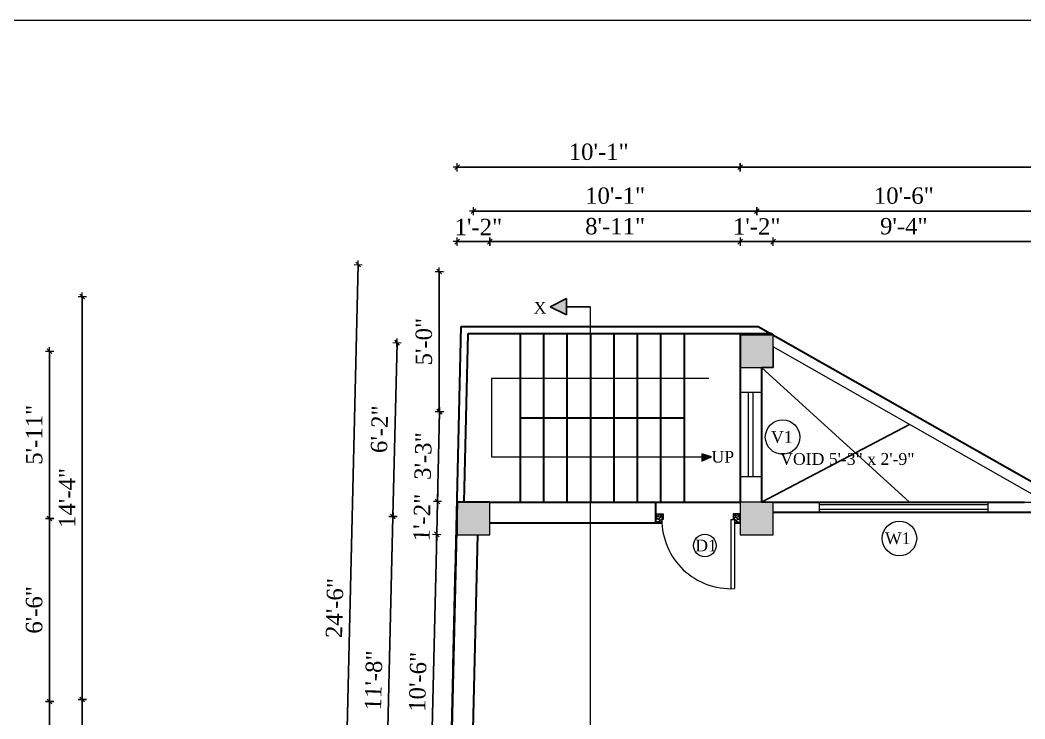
# Model space of a CAD drawing. Header units: inches. Extents: x 149946 to 166271, y -29520 to -26192.
# Drawn here: x 156609.3 to 157038.2, y -26548.4 to -26250 of the extents above; entities that cross this region are included whole.
import ezdxf

# ---------------------------------------------------------------- set-up
doc = ezdxf.new("R2010")
doc.units = ezdxf.units.IN
doc.header["$LTSCALE"] = 5
doc.header["$MEASUREMENT"] = 0
for name, color, linetype, lineweight in [('A-WALL', 7, 'Continuous', 9), ('Dimension', 7, 'Continuous', 18), ('DOOR', 62, 'Continuous', 0), ('Dw', 2, 'Continuous', 18), ('ele1', 21, 'Continuous', 20)]:
    doc.layers.add(name, color=color, linetype=linetype, lineweight=lineweight)
doc.layers.add('dim line', color=7, linetype='Continuous', lineweight=15, true_color=0xfab2b2)
doc.layers.add('TEXT', color=6, linetype='Continuous')
doc.layers.add('WALL', color=7, linetype='Continuous')
doc.styles.add('ordinary', font='times.ttf')
doc.dimstyles.new('Copy of 96', dxfattribs={"dimtxt": 7, "dimasz": 4, "dimexe": 0.5, "dimexo": 0.5, "dimgap": 3, "dimtad": 1, "dimdec": 1, "dimzin": 11, "dimdsep": 46, "dimlunit": 4, "dimtxsty": 'ordinary', "dimblk": 'OBLIQUE', "dimcen": 0.09, "dimse1": 1, "dimse2": 1, "dimclrt": 6, "dimazin": 0, "dimtfac": 1, "dimtdec": 1, "dimtix": 1, "dimtmove": 2, "dimatfit": 3, "dimldrblk": 'leader', "dimfxl": 0.5, "dimfxlon": 1, "dimtolj": 1, "dimtzin": 0, "dimarcsym": 0})

# ---------------------------------------------------------------- blocks, each defined once
blk = doc.blocks.new('oblique')
at = {"color": 0, "lineweight": -2}
blk.add_line((0.25, 0.25), (-0.25, -0.25), dxfattribs=at)
at = {"layer": 'dim line', "lineweight": 9}
for p, q in [((-0.4375, 0), (0.4375, 0)), ((0, 0.4375), (0, -0.4375))]:
    blk.add_line(p, q, dxfattribs=at)
blk = doc.blocks.new('*D417')
at = {"layer": 'A-WALL', "color": 0, "lineweight": -2, "ltscale": 5, "transparency": 16777216}
blk.add_line((156621.92, -26603.06), (156621.92, -26540.88), dxfattribs=at)
at = {"layer": 'Defpoints', "color": 0, "ltscale": 5, "transparency": 16777216}
for p in [(156572.47, -26540.88), (156621.92, -26540.88), (156538.09, -26603.06)]:
    blk.add_point(p, dxfattribs=at)
at = {"layer": 'A-WALL', "color": 0, "lineweight": -2, "ltscale": 5, "transparency": 16777216, "xscale": 4, "yscale": 4, "zscale": 4}
for p, rotation in [((156621.92, -26540.88), 90), ((156621.92, -26603.06), 270)]:
    blk.add_blockref('oblique', p, dxfattribs=dict(at, rotation=rotation))
at = {"layer": 'A-WALL', "color": 6, "ltscale": 5, "transparency": 16777216, "insert": (156615.35, -26571.97), "char_height": 7, "attachment_point": 5, "rotation": 90, "style": 'ordinary'}
blk.add_mtext('\\A1;5\'-2"', dxfattribs=at)
blk = doc.blocks.new('_OBLIQUE')
at = {"color": 0, "linetype": 'ByBlock'}
blk.add_line((-0.5, -0.5), (0.5, 0.5), dxfattribs=at)
blk = doc.blocks.new('leader')
at = {"layer": 'Dimension'}
for p, q in [((0, -4.33), (0, 4.33)), ((-4.42, 0), (4.42, 0))]:
    blk.add_line(p, q, dxfattribs=at)
blk = doc.blocks.new('*D418')
at = {"layer": 'A-WALL', "color": 0, "lineweight": -2, "ltscale": 5, "transparency": 16777216}
blk.add_line((156621.92, -26540.88), (156621.92, -26462.78), dxfattribs=at)
at = {"layer": 'Defpoints', "color": 0, "ltscale": 5, "transparency": 16777216}
for p in [(156435.08, -26462.78), (156621.92, -26462.78), (156572.47, -26540.88)]:
    blk.add_point(p, dxfattribs=at)
at = {"layer": 'A-WALL', "color": 0, "lineweight": -2, "ltscale": 5, "transparency": 16777216, "xscale": 4, "yscale": 4, "zscale": 4}
for p, rotation in [((156621.92, -26462.78), 90), ((156621.92, -26540.88), 270)]:
    blk.add_blockref('oblique', p, dxfattribs=dict(at, rotation=rotation))
at = {"layer": 'A-WALL', "color": 6, "ltscale": 5, "transparency": 16777216, "insert": (156615.35, -26501.83), "char_height": 7, "attachment_point": 5, "rotation": 90, "style": 'ordinary'}
blk.add_mtext('\\A1;6\'-6"', dxfattribs=at)
blk = doc.blocks.new('*D419')
at = {"layer": 'A-WALL', "color": 0, "lineweight": -2, "ltscale": 5, "transparency": 16777216}
blk.add_line((156621.92, -26462.78), (156621.92, -26391.4), dxfattribs=at)
at = {"layer": 'Defpoints', "color": 0, "ltscale": 5, "transparency": 16777216}
for p in [(156309.51, -26391.4), (156621.92, -26391.4), (156435.08, -26462.78)]:
    blk.add_point(p, dxfattribs=at)
at = {"layer": 'A-WALL', "color": 0, "lineweight": -2, "ltscale": 5, "transparency": 16777216, "xscale": 4, "yscale": 4, "zscale": 4}
for p, rotation in [((156621.92, -26391.4), 90), ((156621.92, -26462.78), 270)]:
    blk.add_blockref('oblique', p, dxfattribs=dict(at, rotation=rotation))
at = {"layer": 'A-WALL', "color": 6, "ltscale": 5, "transparency": 16777216, "insert": (156615.35, -26427.09), "char_height": 7, "attachment_point": 5, "rotation": 90, "style": 'ordinary'}
blk.add_mtext('\\A1;5\'-11"', dxfattribs=at)
blk = doc.blocks.new('*D433')
at = {"layer": 'A-WALL', "color": 0, "lineweight": -2, "ltscale": 5, "transparency": 16777216}
blk.add_line((156635.87, -26628.06), (156635.87, -26540.06), dxfattribs=at)
at = {"layer": 'Defpoints', "color": 0, "ltscale": 5, "transparency": 16777216}
for p in [(156590.33, -26540.06), (156635.87, -26540.06), (156533.46, -26628.06)]:
    blk.add_point(p, dxfattribs=at)
at = {"layer": 'A-WALL', "color": 0, "lineweight": -2, "ltscale": 5, "transparency": 16777216, "xscale": 4, "yscale": 4, "zscale": 4}
for p, rotation in [((156635.87, -26540.06), 90), ((156635.87, -26628.06), 270)]:
    blk.add_blockref('oblique', p, dxfattribs=dict(at, rotation=rotation))
at = {"layer": 'A-WALL', "color": 6, "ltscale": 5, "transparency": 16777216, "insert": (156629.3, -26584.06), "char_height": 7, "attachment_point": 5, "rotation": 90, "style": 'ordinary'}
blk.add_mtext('\\A1;7\'-4"', dxfattribs=at)
blk = doc.blocks.new('*D434')
at = {"layer": 'A-WALL', "color": 0, "lineweight": -2, "ltscale": 5, "transparency": 16777216}
blk.add_line((156635.87, -26540.06), (156635.87, -26368.04), dxfattribs=at)
at = {"layer": 'Defpoints', "color": 0, "ltscale": 5, "transparency": 16777216}
for p in [(156284.51, -26368.04), (156635.87, -26368.04), (156590.33, -26540.06)]:
    blk.add_point(p, dxfattribs=at)
at = {"layer": 'A-WALL', "color": 0, "lineweight": -2, "ltscale": 5, "transparency": 16777216, "xscale": 4, "yscale": 4, "zscale": 4}
for p, rotation in [((156635.87, -26368.04), 90), ((156635.87, -26540.06), 270)]:
    blk.add_blockref('oblique', p, dxfattribs=dict(at, rotation=rotation))
at = {"layer": 'A-WALL', "color": 6, "ltscale": 5, "transparency": 16777216, "insert": (156629.37, -26454.05), "char_height": 7, "attachment_point": 5, "rotation": 90, "style": 'ordinary'}
blk.add_mtext('\\A1;14\'-4"', dxfattribs=at)
blk = doc.blocks.new('*D519')
at = {"layer": 'A-WALL', "color": 0, "lineweight": -2, "ltscale": 5, "transparency": 16777216}
blk.add_line((157221.17, -26455.78), (157221.17, -26398.4), dxfattribs=at)
at = {"layer": 'Defpoints', "color": 0, "ltscale": 5, "transparency": 16777216}
for p in [(156930.72, -26398.4), (157221.17, -26398.4), (157056.29, -26455.78)]:
    blk.add_point(p, dxfattribs=at)
at = {"layer": 'A-WALL', "color": 0, "lineweight": -2, "ltscale": 5, "transparency": 16777216, "xscale": 4, "yscale": 4, "zscale": 4}
for p, rotation in [((157221.17, -26398.4), 90), ((157221.17, -26455.78), 270)]:
    blk.add_blockref('oblique', p, dxfattribs=dict(at, rotation=rotation))
at = {"layer": 'A-WALL', "color": 6, "ltscale": 5, "transparency": 16777216, "insert": (157214.6, -26427.09), "char_height": 7, "attachment_point": 5, "rotation": 90, "style": 'ordinary'}
blk.add_mtext('\\A1;4\'-9"', dxfattribs=at)
blk = doc.blocks.new('*D520')
at = {"layer": 'A-WALL', "color": 0, "lineweight": -2, "ltscale": 5, "transparency": 16777216}
for p, q in [((157221.17, -26384.4), (157221.17, -26380.4)), ((157221.17, -26398.4), (157221.17, -26384.4)), ((157221.17, -26398.4), (157221.17, -26402.4))]:
    blk.add_line(p, q, dxfattribs=at)
at = {"layer": 'Defpoints', "color": 0, "ltscale": 5, "transparency": 16777216}
for p in [(156930.72, -26384.4), (157221.17, -26384.4), (156930.72, -26398.4)]:
    blk.add_point(p, dxfattribs=at)
at = {"layer": 'A-WALL', "color": 0, "lineweight": -2, "ltscale": 5, "transparency": 16777216, "xscale": 4, "yscale": 4, "zscale": 4}
for p, rotation in [((157221.17, -26384.4), 270), ((157221.17, -26398.4), 90)]:
    blk.add_blockref('oblique', p, dxfattribs=dict(at, rotation=rotation))
at = {"layer": 'A-WALL', "color": 6, "ltscale": 5, "transparency": 16777216, "insert": (157214.67, -26391.4), "char_height": 7, "attachment_point": 5, "rotation": 90, "style": 'ordinary'}
blk.add_mtext('\\A1;1\'-2"', dxfattribs=at)
blk = doc.blocks.new('*D523')
at = {"layer": 'A-WALL', "color": 0, "lineweight": -2, "ltscale": 5, "transparency": 16777216}
blk.add_line((157236.12, -26462.78), (157236.12, -26391.4), dxfattribs=at)
at = {"layer": 'Defpoints', "color": 0, "ltscale": 5, "transparency": 16777216}
for p in [(156923.72, -26391.4), (157236.12, -26391.4), (157049.29, -26462.78)]:
    blk.add_point(p, dxfattribs=at)
at = {"layer": 'A-WALL', "color": 0, "lineweight": -2, "ltscale": 5, "transparency": 16777216, "xscale": 4, "yscale": 4, "zscale": 4}
for p, rotation in [((157236.12, -26391.4), 90), ((157236.12, -26462.78), 270)]:
    blk.add_blockref('oblique', p, dxfattribs=dict(at, rotation=rotation))
at = {"layer": 'A-WALL', "color": 6, "ltscale": 5, "transparency": 16777216, "insert": (157229.56, -26427.09), "char_height": 7, "attachment_point": 5, "rotation": 90, "style": 'ordinary'}
blk.add_mtext('\\A1;5\'-11"', dxfattribs=at)
blk = doc.blocks.new('*D524')
at = {"layer": 'A-WALL', "color": 0, "lineweight": -2, "ltscale": 50, "transparency": 16777216}
blk.add_line((156795.84, -26344.63), (156809.84, -26344.63), dxfattribs=at)
at = {"layer": 'Defpoints', "color": 0, "ltscale": 50, "transparency": 16777216}
for p in [(156809.84, -26344.63), (156795.84, -26455.78), (156809.84, -26455.78)]:
    blk.add_point(p, dxfattribs=at)
at = {"layer": 'A-WALL', "color": 0, "lineweight": -2, "ltscale": 50, "transparency": 16777216, "xscale": 4, "yscale": 4, "zscale": 4, "rotation": 180}
blk.add_blockref('oblique', (156795.84, -26344.63), dxfattribs=at)
at = {"layer": 'A-WALL', "color": 0, "lineweight": -2, "ltscale": 50, "transparency": 16777216, "xscale": 4, "yscale": 4, "zscale": 4}
blk.add_blockref('oblique', (156809.84, -26344.63), dxfattribs=at)
at = {"layer": 'A-WALL', "color": 6, "ltscale": 50, "transparency": 16777216, "insert": (156804.93, -26338.37), "char_height": 7, "attachment_point": 5, "style": 'ordinary'}
blk.add_mtext('\\A1;1\'-2"', dxfattribs=at)
blk = doc.blocks.new('*D525')
at = {"layer": 'A-WALL', "color": 0, "lineweight": -2, "ltscale": 5, "transparency": 16777216}
blk.add_line((156809.84, -26344.63), (156916.72, -26344.63), dxfattribs=at)
at = {"layer": 'Defpoints', "color": 0, "ltscale": 5, "transparency": 16777216}
for p in [(156916.72, -26344.63), (156916.72, -26384.4), (156809.84, -26455.78)]:
    blk.add_point(p, dxfattribs=at)
at = {"layer": 'A-WALL', "color": 0, "lineweight": -2, "ltscale": 5, "transparency": 16777216, "xscale": 4, "yscale": 4, "zscale": 4, "rotation": 180}
blk.add_blockref('oblique', (156809.84, -26344.63), dxfattribs=at)
at = {"layer": 'A-WALL', "color": 0, "lineweight": -2, "ltscale": 5, "transparency": 16777216, "xscale": 4, "yscale": 4, "zscale": 4}
blk.add_blockref('oblique', (156916.72, -26344.63), dxfattribs=at)
at = {"layer": 'A-WALL', "color": 6, "ltscale": 5, "transparency": 16777216, "insert": (156863.28, -26338.07), "char_height": 7, "attachment_point": 5, "style": 'ordinary'}
blk.add_mtext('\\A1;8\'-11"', dxfattribs=at)
blk = doc.blocks.new('*D526')
at = {"layer": 'A-WALL', "color": 0, "lineweight": -2, "ltscale": 5, "transparency": 16777216}
for p, q in [((156916.72, -26344.63), (156912.72, -26344.63)), ((156916.72, -26344.63), (156930.72, -26344.63)), ((156930.72, -26344.63), (156934.72, -26344.63))]:
    blk.add_line(p, q, dxfattribs=at)
at = {"layer": 'Defpoints', "color": 0, "ltscale": 5, "transparency": 16777216}
for p in [(156930.72, -26344.63), (156916.72, -26384.4), (156930.72, -26384.4)]:
    blk.add_point(p, dxfattribs=at)
at = {"layer": 'A-WALL', "color": 0, "lineweight": -2, "ltscale": 5, "transparency": 16777216, "xscale": 4, "yscale": 4, "zscale": 4}
blk.add_blockref('oblique', (156916.72, -26344.63), dxfattribs=at)
at = {"layer": 'A-WALL', "color": 0, "lineweight": -2, "ltscale": 5, "transparency": 16777216, "xscale": 4, "yscale": 4, "zscale": 4, "rotation": 180}
blk.add_blockref('oblique', (156930.72, -26344.63), dxfattribs=at)
at = {"layer": 'A-WALL', "color": 6, "ltscale": 5, "transparency": 16777216, "insert": (156923.72, -26338.13), "char_height": 7, "attachment_point": 5, "style": 'ordinary'}
blk.add_mtext('\\A1;1\'-2"', dxfattribs=at)
blk = doc.blocks.new('*D527')
at = {"layer": 'A-WALL', "color": 0, "lineweight": -2, "ltscale": 5, "transparency": 16777216}
blk.add_line((156930.72, -26344.63), (157042.29, -26344.63), dxfattribs=at)
at = {"layer": 'Defpoints', "color": 0, "ltscale": 5, "transparency": 16777216}
for p in [(157042.29, -26344.63), (156930.72, -26384.4), (157042.29, -26455.78)]:
    blk.add_point(p, dxfattribs=at)
at = {"layer": 'A-WALL', "color": 0, "lineweight": -2, "ltscale": 5, "transparency": 16777216, "xscale": 4, "yscale": 4, "zscale": 4, "rotation": 180}
blk.add_blockref('oblique', (156930.72, -26344.63), dxfattribs=at)
at = {"layer": 'A-WALL', "color": 0, "lineweight": -2, "ltscale": 5, "transparency": 16777216, "xscale": 4, "yscale": 4, "zscale": 4}
blk.add_blockref('oblique', (157042.29, -26344.63), dxfattribs=at)
at = {"layer": 'A-WALL', "color": 6, "ltscale": 5, "transparency": 16777216, "insert": (156986.51, -26338.06), "char_height": 7, "attachment_point": 5, "style": 'ordinary'}
blk.add_mtext('\\A1;9\'-4"', dxfattribs=at)
blk = doc.blocks.new('*D532')
at = {"layer": 'A-WALL', "color": 0, "lineweight": -2, "ltscale": 5, "transparency": 16777216}
blk.add_line((156802.84, -26331.59), (156923.72, -26331.59), dxfattribs=at)
at = {"layer": 'Defpoints', "color": 0, "ltscale": 5, "transparency": 16777216}
for p in [(156923.72, -26331.59), (156802.84, -26462.78), (156923.72, -26462.78)]:
    blk.add_point(p, dxfattribs=at)
at = {"layer": 'A-WALL', "color": 0, "lineweight": -2, "ltscale": 5, "transparency": 16777216, "xscale": 4, "yscale": 4, "zscale": 4, "rotation": 180}
blk.add_blockref('oblique', (156802.84, -26331.59), dxfattribs=at)
at = {"layer": 'A-WALL', "color": 0, "lineweight": -2, "ltscale": 5, "transparency": 16777216, "xscale": 4, "yscale": 4, "zscale": 4}
blk.add_blockref('oblique', (156923.72, -26331.59), dxfattribs=at)
at = {"layer": 'A-WALL', "color": 6, "ltscale": 5, "transparency": 16777216, "insert": (156863.28, -26325.03), "char_height": 7, "attachment_point": 5, "style": 'ordinary'}
blk.add_mtext('\\A1;10\'-1"', dxfattribs=at)
blk = doc.blocks.new('*D533')
at = {"layer": 'A-WALL', "color": 0, "lineweight": -2, "ltscale": 5, "transparency": 16777216}
blk.add_line((156923.72, -26331.59), (157049.29, -26331.59), dxfattribs=at)
at = {"layer": 'Defpoints', "color": 0, "ltscale": 5, "transparency": 16777216}
for p in [(157049.29, -26331.59), (156923.72, -26462.78), (157049.29, -26462.78)]:
    blk.add_point(p, dxfattribs=at)
at = {"layer": 'A-WALL', "color": 0, "lineweight": -2, "ltscale": 5, "transparency": 16777216, "xscale": 4, "yscale": 4, "zscale": 4, "rotation": 180}
blk.add_blockref('oblique', (156923.72, -26331.59), dxfattribs=at)
at = {"layer": 'A-WALL', "color": 0, "lineweight": -2, "ltscale": 5, "transparency": 16777216, "xscale": 4, "yscale": 4, "zscale": 4}
blk.add_blockref('oblique', (157049.29, -26331.59), dxfattribs=at)
at = {"layer": 'A-WALL', "color": 6, "ltscale": 5, "transparency": 16777216, "insert": (156986.51, -26325.03), "char_height": 7, "attachment_point": 5, "style": 'ordinary'}
blk.add_mtext('\\A1;10\'-6"', dxfattribs=at)
blk = doc.blocks.new('*D535')
at = {"layer": 'A-WALL', "color": 0, "lineweight": -2, "ltscale": 5, "transparency": 16777216}
blk.add_line((156795.84, -26312.87), (156916.72, -26312.87), dxfattribs=at)
at = {"layer": 'Defpoints', "color": 0, "ltscale": 5, "transparency": 16777216}
for p in [(156916.72, -26312.87), (156916.72, -26384.4), (156795.84, -26455.78)]:
    blk.add_point(p, dxfattribs=at)
at = {"layer": 'A-WALL', "color": 0, "lineweight": -2, "ltscale": 5, "transparency": 16777216, "xscale": 4, "yscale": 4, "zscale": 4, "rotation": 180}
blk.add_blockref('oblique', (156795.84, -26312.87), dxfattribs=at)
at = {"layer": 'A-WALL', "color": 0, "lineweight": -2, "ltscale": 5, "transparency": 16777216, "xscale": 4, "yscale": 4, "zscale": 4}
blk.add_blockref('oblique', (156916.72, -26312.87), dxfattribs=at)
at = {"layer": 'A-WALL', "color": 6, "ltscale": 5, "transparency": 16777216, "insert": (156856.28, -26306.31), "char_height": 7, "attachment_point": 5, "style": 'ordinary'}
blk.add_mtext('\\A1;10\'-1"', dxfattribs=at)
blk = doc.blocks.new('*D536')
at = {"layer": 'A-WALL', "color": 0, "lineweight": -2, "ltscale": 5, "transparency": 16777216}
blk.add_line((156916.72, -26312.87), (157204.54, -26312.87), dxfattribs=at)
at = {"layer": 'Defpoints', "color": 0, "ltscale": 5, "transparency": 16777216}
for p in [(157204.54, -26312.87), (156916.72, -26384.4), (157204.54, -26540.06)]:
    blk.add_point(p, dxfattribs=at)
at = {"layer": 'A-WALL', "color": 0, "lineweight": -2, "ltscale": 5, "transparency": 16777216, "xscale": 4, "yscale": 4, "zscale": 4, "rotation": 180}
blk.add_blockref('oblique', (156916.72, -26312.87), dxfattribs=at)
at = {"layer": 'A-WALL', "color": 0, "lineweight": -2, "ltscale": 5, "transparency": 16777216, "xscale": 4, "yscale": 4, "zscale": 4}
blk.add_blockref('oblique', (157204.54, -26312.87), dxfattribs=at)
at = {"layer": 'A-WALL', "color": 6, "ltscale": 5, "transparency": 16777216, "insert": (157060.63, -26306.31), "char_height": 7, "attachment_point": 5, "style": 'ordinary'}
blk.add_mtext('\\A1;24\'-0"', dxfattribs=at)
blk = doc.blocks.new('*D538')
at = {"layer": 'A-WALL', "color": 0, "lineweight": -2, "ltscale": 5, "transparency": 16777216}
blk.add_line((157250.08, -26540.06), (157250.08, -26357.36), dxfattribs=at)
at = {"layer": 'Defpoints', "color": 0, "ltscale": 5, "transparency": 16777216}
for p in [(156877.72, -26357.36), (157250.08, -26357.36), (157204.54, -26540.06)]:
    blk.add_point(p, dxfattribs=at)
at = {"layer": 'A-WALL', "color": 0, "lineweight": -2, "ltscale": 5, "transparency": 16777216, "xscale": 4, "yscale": 4, "zscale": 4}
for p, rotation in [((157250.08, -26357.36), 90), ((157250.08, -26540.06), 270)]:
    blk.add_blockref('oblique', p, dxfattribs=dict(at, rotation=rotation))
at = {"layer": 'A-WALL', "color": 6, "ltscale": 5, "transparency": 16777216, "insert": (157243.52, -26448.71), "char_height": 7, "attachment_point": 5, "rotation": 90, "style": 'ordinary'}
blk.add_mtext('\\A1;15\'-3"', dxfattribs=at)
blk = doc.blocks.new('*D560')
at = {"layer": 'A-WALL', "color": 0, "lineweight": -2, "ltscale": 5}
blk.add_line((156788.23, -26357.36), (156788.23, -26417.28), dxfattribs=at)
at = {"layer": 'Defpoints', "color": 0, "ltscale": 5}
for p in [(156877.72, -26357.36), (156788.23, -26417.28), (156877.72, -26417.28)]:
    blk.add_point(p, dxfattribs=at)
at = {"layer": 'A-WALL', "color": 0, "lineweight": -2, "ltscale": 5, "xscale": 4, "yscale": 4, "zscale": 4}
for p, rotation in [((156788.23, -26357.36), 90), ((156788.23, -26417.28), 270)]:
    blk.add_blockref('oblique', p, dxfattribs=dict(at, rotation=rotation))
at = {"layer": 'A-WALL', "color": 6, "ltscale": 5, "insert": (156781.67, -26387.32), "char_height": 7, "attachment_point": 5, "rotation": 90, "style": 'ordinary'}
blk.add_mtext('\\A1;5\'-0"', dxfattribs=at)
blk = doc.blocks.new('*D562')
at = {"layer": 'A-WALL', "color": 0, "lineweight": -2, "ltscale": 5, "transparency": 16777216}
blk.add_line((156784.15, -26595.86), (156787.14, -26469.57), dxfattribs=at)
at = {"layer": 'Defpoints', "color": 0, "ltscale": 5, "transparency": 16777216}
for p in [(156787.14, -26469.57), (156795.84, -26469.78), (156792.51, -26596.06)]:
    blk.add_point(p, dxfattribs=at)
at = {"layer": 'A-WALL', "color": 0, "lineweight": -2, "ltscale": 5, "transparency": 16777216, "xscale": 4, "yscale": 4, "zscale": 4}
for p, rotation in [((156787.14, -26469.57), 88.64238169298139), ((156784.15, -26595.86), 268.6423816929814)]:
    blk.add_blockref('oblique', p, dxfattribs=dict(at, rotation=rotation))
at = {"layer": 'A-WALL', "color": 6, "ltscale": 5, "transparency": 16777216, "insert": (156779.08, -26532.56), "char_height": 7, "attachment_point": 5, "rotation": 88.6424, "style": 'ordinary'}
blk.add_mtext('\\A1;10\'-6"', dxfattribs=at)
blk = doc.blocks.new('*D563')
at = {"layer": 'A-WALL', "color": 0, "lineweight": -2, "ltscale": 5, "transparency": 16777216}
for p, q in [((156787.47, -26455.58), (156787.57, -26451.58)), ((156787.14, -26469.57), (156787.47, -26455.58)), ((156787.14, -26469.57), (156787.05, -26473.57))]:
    blk.add_line(p, q, dxfattribs=at)
at = {"layer": 'Defpoints', "color": 0, "ltscale": 5, "transparency": 16777216}
for p in [(156787.47, -26455.58), (156795.84, -26455.78), (156795.84, -26469.78)]:
    blk.add_point(p, dxfattribs=at)
at = {"layer": 'A-WALL', "color": 0, "lineweight": -2, "ltscale": 5, "transparency": 16777216, "xscale": 4, "yscale": 4, "zscale": 4}
for p, rotation in [((156787.47, -26455.58), 268.6423816929814), ((156787.14, -26469.57), 88.64238169298143)]:
    blk.add_blockref('oblique', p, dxfattribs=dict(at, rotation=rotation))
at = {"layer": 'A-WALL', "color": 6, "ltscale": 5, "transparency": 16777216, "insert": (156780.81, -26462.42), "char_height": 7, "attachment_point": 5, "rotation": 88.6424, "style": 'ordinary'}
blk.add_mtext('\\A1;1\'-2"', dxfattribs=at)
blk = doc.blocks.new('*D555')
at = {"layer": 'A-WALL', "color": 0, "lineweight": -2, "ltscale": 5, "transparency": 16777216}
blk.add_line((156765.11, -26602.25), (156768.44, -26461.96), dxfattribs=at)
at = {"layer": 'Defpoints', "color": 0, "ltscale": 5, "transparency": 16777216}
for p in [(156768.44, -26461.96), (156802.84, -26462.78), (156799.51, -26603.06)]:
    blk.add_point(p, dxfattribs=at)
at = {"layer": 'A-WALL', "color": 0, "lineweight": -2, "ltscale": 5, "transparency": 16777216, "xscale": 4, "yscale": 4, "zscale": 4}
for p, rotation in [((156768.44, -26461.96), 88.64238169299772), ((156765.11, -26602.25), 268.6423816929977)]:
    blk.add_blockref('oblique', p, dxfattribs=dict(at, rotation=rotation))
at = {"layer": 'A-WALL', "color": 6, "ltscale": 5, "transparency": 16777216, "insert": (156760.22, -26531.95), "char_height": 7, "attachment_point": 5, "rotation": 88.6424, "style": 'ordinary'}
blk.add_mtext('\\A1;11\'-8"', dxfattribs=at)
blk = doc.blocks.new('*D556')
at = {"layer": 'A-WALL', "color": 0, "lineweight": -2, "ltscale": 5, "transparency": 16777216}
blk.add_line((156787.47, -26455.58), (156788.38, -26417.08), dxfattribs=at)
at = {"layer": 'Defpoints', "color": 0, "ltscale": 5, "transparency": 16777216}
for p in [(156788.38, -26417.08), (156796.75, -26417.28), (156795.84, -26455.78)]:
    blk.add_point(p, dxfattribs=at)
at = {"layer": 'A-WALL', "color": 0, "lineweight": -2, "ltscale": 5, "transparency": 16777216, "xscale": 4, "yscale": 4, "zscale": 4}
for p, rotation in [((156788.38, -26417.08), 88.64238169298139), ((156787.47, -26455.58), 268.6423816929814)]:
    blk.add_blockref('oblique', p, dxfattribs=dict(at, rotation=rotation))
at = {"layer": 'A-WALL', "color": 6, "ltscale": 5, "transparency": 16777216, "insert": (156781.37, -26436.18), "char_height": 7, "attachment_point": 5, "rotation": 88.6424, "style": 'ordinary'}
blk.add_mtext('\\A1;3\'-3"', dxfattribs=at)
blk = doc.blocks.new('*D557')
at = {"layer": 'A-WALL', "color": 0, "lineweight": -2, "ltscale": 5, "transparency": 16777216}
blk.add_line((157221.17, -26384.4), (157221.17, -26357.36), dxfattribs=at)
at = {"layer": 'Defpoints', "color": 0, "ltscale": 5, "transparency": 16777216}
for p in [(156877.72, -26357.36), (157221.17, -26357.36), (156930.72, -26384.4)]:
    blk.add_point(p, dxfattribs=at)
at = {"layer": 'A-WALL', "color": 0, "lineweight": -2, "ltscale": 5, "transparency": 16777216, "xscale": 4, "yscale": 4, "zscale": 4}
for p, rotation in [((157221.17, -26357.36), 90), ((157221.17, -26384.4), 270)]:
    blk.add_blockref('oblique', p, dxfattribs=dict(at, rotation=rotation))
at = {"layer": 'A-WALL', "color": 6, "ltscale": 5, "transparency": 16777216, "insert": (157214.61, -26370.88), "char_height": 7, "attachment_point": 5, "rotation": 90, "style": 'ordinary'}
blk.add_mtext('\\A1;2\'-3"', dxfattribs=at)
blk = doc.blocks.new('*D558')
at = {"layer": 'A-WALL', "color": 0, "lineweight": -2, "ltscale": 5, "transparency": 16777216}
blk.add_line((156768.44, -26461.96), (156770.2, -26387.76), dxfattribs=at)
at = {"layer": 'Defpoints', "color": 0, "ltscale": 5, "transparency": 16777216}
for p in [(156770.2, -26387.76), (156923.72, -26391.4), (156802.84, -26462.78)]:
    blk.add_point(p, dxfattribs=at)
at = {"layer": 'A-WALL', "color": 0, "lineweight": -2, "ltscale": 5, "transparency": 16777216, "xscale": 4, "yscale": 4, "zscale": 4}
for p, rotation in [((156770.2, -26387.76), 88.64238169298139), ((156768.44, -26461.96), 268.6423816929814)]:
    blk.add_blockref('oblique', p, dxfattribs=dict(at, rotation=rotation))
at = {"layer": 'A-WALL', "color": 6, "ltscale": 5, "transparency": 16777216, "insert": (156762.76, -26424.71), "char_height": 7, "attachment_point": 5, "rotation": 88.6424, "style": 'ordinary'}
blk.add_mtext('\\A1;6\'-2"', dxfattribs=at)
blk = doc.blocks.new('*D559')
at = {"layer": 'A-WALL', "color": 0, "lineweight": -2, "ltscale": 5, "transparency": 16777216}
blk.add_line((156746.66, -26648.01), (156753.62, -26354.42), dxfattribs=at)
at = {"layer": 'Defpoints', "color": 0, "ltscale": 5, "transparency": 16777216}
for p in [(156753.62, -26354.42), (156877.72, -26357.36), (156791.26, -26649.06)]:
    blk.add_point(p, dxfattribs=at)
at = {"layer": 'A-WALL', "color": 0, "lineweight": -2, "ltscale": 5, "transparency": 16777216, "xscale": 4, "yscale": 4, "zscale": 4}
for p, rotation in [((156753.62, -26354.42), 88.64238169298139), ((156746.66, -26648.01), 268.6423816929814)]:
    blk.add_blockref('oblique', p, dxfattribs=dict(at, rotation=rotation))
at = {"layer": 'A-WALL', "color": 6, "ltscale": 5, "transparency": 16777216, "insert": (156743.58, -26501.06), "char_height": 7, "attachment_point": 5, "rotation": 88.6424, "style": 'ordinary'}
blk.add_mtext('\\A1;24\'-6"', dxfattribs=at)
blk = doc.blocks.new('A$C27B36B59')
at = {"layer": 'DOOR'}
for p, q in [((0, 4), (0, 0)), ((2.5, 4), (0, 4)), ((0, 0), (3, 0)), ((2.5, 2.5), (2.5, 4)), ((3, 2.5), (2.5, 2.5)), ((3, 0), (3, 2.5))]:
    blk.add_line(p, q, dxfattribs=at)
for centre, radius, start, end in [((-1.4, -0.54), 4.75, 22.1411, 72.838), ((1.34, 2.09), 1.64, 45.138, 144.8948), ((2.21, 0.3), 2.49, 83.3149, 152.658), ((0.13, 0.37), 2.05, 349.4875, 93.6805), ((1.96, -0.47), 2.01, 58.7447, 166.495), ((-0.06, 0.32), 1.13, 343.542, 86.947), ((2.08, -0.4), 1.17, 38.2816, 160.1519)]:
    blk.add_arc(centre, radius, start, end, dxfattribs=at)
blk = doc.blocks.new('D2')
at = {"layer": 'DOOR'}
for p, q in [((74473.95, 24047.59), (74473.95, 24018.09)), ((74473.95, 24047.59), (74475.45, 24047.59)), ((74475.45, 24047.59), (74475.45, 24018.13))]:
    blk.add_line(p, q, dxfattribs=at)
blk.add_arc((74473.95, 24047.59), 29.5, 180, 272.9146, dxfattribs=at)
at = {"layer": 'DOOR', "xscale": -1, "rotation": 180}
blk.add_blockref('A$C27B36B59', (74441.95, 24050.09), dxfattribs=at)
at = {"layer": 'DOOR', "rotation": 180}
blk.add_blockref('A$C27B36B59', (74477.95, 24050.09), dxfattribs=at)

msp = doc.modelspace()

# ---------------------------------------------------------------- hatches: boundary and pattern name
at = {"ltscale": 5}
msp.add_hatch(color=256, dxfattribs=at).paths.add_polyline_path([(156842.47, -26375.92), (156842.47, -26368.91), (156835.59, -26372.5)])
at = {"layer": 'A-WALL', "ltscale": 5}
msp.add_hatch(color=1, dxfattribs=at).paths.add_polyline_path([(156904.49, -26436.5), (156900.29, -26435.16), (156900.29, -26438.28)])
at = {"layer": 'WALL', "linetype": 'ByBlock', "ltscale": 5, "true_color": 0xf8991e}
h = msp.add_hatch(color=30, dxfattribs=at)
h.dxf.hatch_style = 1
h.paths.add_polyline_path([(156916.72, -26398.4), (156930.72, -26398.4), (156930.72, -26384.4), (156916.72, -26384.4)])
h = msp.add_hatch(color=30, dxfattribs=at)
h.dxf.hatch_style = 1
h.paths.add_polyline_path([(156795.84, -26469.78), (156809.84, -26469.78), (156809.84, -26455.78), (156795.84, -26455.78)])
h = msp.add_hatch(color=30, dxfattribs=at)
h.dxf.hatch_style = 1
h.paths.add_polyline_path([(156916.72, -26469.78), (156930.72, -26469.78), (156930.72, -26455.78), (156916.72, -26455.78)])

# ---------------------------------------------------------------- linework, layer by layer
at = {"ltscale": 5}
for p, q in [((156842.47, -26368.91, -72.71), (156835.59, -26372.5, -72.71)), ((156842.47, -26375.92, -72.71), (156842.47, -26368.91, -72.71)), ((156835.59, -26372.5, -72.71), (156842.47, -26375.92, -72.71)), ((156852.57, -26372.5, -72.71), (156842.47, -26372.5, -72.71))]:
    msp.add_line(p, q, dxfattribs=at)
at = {"layer": 'A-WALL', "ltscale": 5}
for p, q in [((156852.57, -26372.5, -72.71), (156852.57, -26661.06, -72.71)), ((156903.3, -26403.11, -72.71), (156810.55, -26403.11, -72.71)), ((156810.55, -26403.11, -72.71), (156810.55, -26436.5, -72.71)), ((156925.72, -26409.09, -72.71), (156916.72, -26409.09, -72.71)), ((156925.72, -26409.09, -72.71), (156916.72, -26409.09, -72.71)), ((156904.49, -26436.5, -72.71), (156900.29, -26435.16, -72.71)), ((156900.29, -26435.16, -72.71), (156900.29, -26438.28, -72.71)), ((156810.55, -26436.5, -72.71), (156900.29, -26436.5, -72.71)), ((156900.29, -26438.28, -72.71), (156904.49, -26436.5, -72.71)), ((156925.72, -26445.09, -72.71), (156916.72, -26445.09, -72.71)), ((156925.72, -26445.09, -72.71), (156916.72, -26445.09, -72.71)), ((156950.51, -26460.28, -72.71), (156950.51, -26455.78, -72.71)), ((157022.51, -26460.28, -72.71), (157022.51, -26455.78, -72.71))]:
    msp.add_line(p, q, dxfattribs=at)
at = {"layer": 'A-WALL', "lineweight": 30}
for p, q in [((156792.18, -26610.06, -72.71), (156797.62, -26380.78, -72.71)), ((156797.62, -26380.78, -72.71), (156924.36, -26380.78, -72.71)), ((156798.84, -26455.78, -72.71), (156800.55, -26383.78, -72.71)), ((156800.55, -26383.78, -72.71), (156929.64, -26383.78, -72.71)), ((156822.72, -26383.78, -72.71), (156822.72, -26455.78, -72.71)), ((156832.72, -26383.78, -72.71), (156832.72, -26455.78, -72.71)), ((156842.72, -26383.78, -72.71), (156842.72, -26455.78, -72.71)), ((156852.72, -26383.78, -72.71), (156852.72, -26455.78, -72.71)), ((156862.72, -26383.78, -72.71), (156862.72, -26455.78, -72.71)), ((156872.72, -26383.78, -72.71), (156872.72, -26455.78, -72.71)), ((156882.72, -26383.78, -72.71), (156882.72, -26455.78, -72.71)), ((156892.72, -26383.78, -72.71), (156892.72, -26455.78, -72.71)), ((156924.36, -26380.78, -72.71), (157056.29, -26455.78, -72.71)), ((156929.25, -26383.56, -72.71), (156930.72, -26384.4, -72.71)), ((156916.72, -26384.4, -72.71), (156916.72, -26455.78, -72.71)), ((156930.72, -26384.4, -72.71), (156916.72, -26384.4, -72.71)), ((156925.72, -26398.4, -72.71), (156925.72, -26455.78, -72.71)), ((156822.72, -26419.78, -72.71), (156892.72, -26419.78, -72.71)), ((156795.84, -26455.78, -72.71), (156792.18, -26610.06, -72.71)), ((156809.84, -26455.78, -72.71), (156795.84, -26455.78, -72.71)), ((156809.84, -26455.78, -72.71), (156916.72, -26455.78, -72.71)), ((156880.72, -26464.78, -72.71), (156880.72, -26455.78, -72.71)), ((156930.72, -26455.78, -72.71), (157038.08, -26455.78, -72.71)), ((157042.29, -26460.28, -72.71), (156930.72, -26460.28, -72.71)), ((156883.26, -26464.78, -72.71), (156809.84, -26464.78, -72.71)), ((156804.51, -26469.78, -72.71), (156801.52, -26596.06, -72.71)), ((156794.18, -26525.71, -72.71), (156795.2, -26482.72, -72.71))]:
    msp.add_line(p, q, dxfattribs=at)
at = {"layer": 'A-WALL', "ltscale": 5, "elevation": -72.71}
for points in [[(156916.72, -26398.4), (156930.72, -26398.4), (156930.72, -26384.4), (156916.72, -26384.4)], [(156930.72, -26389.57), (156930.72, -26398.4), (156925.72, -26398.4), (156925.72, -26419.78), (156925.72, -26455.78), (156930.72, -26455.78), (157047.19, -26455.78)], [(156795.84, -26469.78), (156809.84, -26469.78), (156809.84, -26455.78), (156795.84, -26455.78)], [(156916.72, -26469.78), (156930.72, -26469.78), (156930.72, -26455.78), (156916.72, -26455.78)]]:
    msp.add_lwpolyline(points, close=True, dxfattribs=at)
at = {"layer": 'A-WALL', "ltscale": 5}
for centre, radius in [((156934.77, -26428.05, -72.71), 7.38), ((156934.77, -26428.05, -72.71), 7.38), ((156984.61, -26471.32, -72.71), 7.38), ((156901.6, -26474.37, -72.71), 4.82)]:
    msp.add_circle(centre, radius, dxfattribs=at)
at = {"layer": 'Dw', "color": 3}
for p, q in [((156920.22, -26445.09, -72.71), (156920.22, -26409.09, -72.71)), ((156920.22, -26445.09, -72.71), (156920.22, -26409.09, -72.71)), ((156922.22, -26445.09, -72.71), (156922.22, -26409.09, -72.71)), ((156922.22, -26445.09, -72.71), (156922.22, -26409.09, -72.71)), ((157022.51, -26457.03, -72.71), (156950.51, -26457.03, -72.71)), ((157022.51, -26459.03, -72.71), (156950.51, -26459.03, -72.71))]:
    msp.add_line(p, q, dxfattribs=at)
at = {"layer": 'ele1', "elevation": -72.71}
msp.add_lwpolyline([(155359.95, -26250.03), (158444.91, -26250.03), (158444.91, -28405.37), (155359.95, -28405.37)], close=True, dxfattribs=at)
msp.add_lwpolyline([(155359.95, -26250.03), (158444.91, -26250.03), (158444.91, -28405.37), (155359.95, -28405.37)], close=True, dxfattribs=at)
at = {"layer": 'WALL', "color": 30, "linetype": 'ByBlock', "ltscale": 5, "true_color": 0xf8991e}
for p, q in [((156925.72, -26398.4, -72.71), (156988.95, -26455.78, -72.71)), ((156925.72, -26455.78, -72.71), (156988.95, -26422.68, -72.71))]:
    msp.add_line(p, q, dxfattribs=at)

# ---------------------------------------------------------------- block references
at = {"layer": 'WALL', "color": 2, "linetype": 'ByBlock'}
msp.add_blockref('D2', (82438.77, -50510.87, -72.71), dxfattribs=at)

# ---------------------------------------------------------------- texts
at = {"layer": 'TEXT', "style": 'ordinary'}
for s, p in [('X', (156828.52, -26375.37, -72.71)), ('V1', (156929.81, -26430.49, -72.71)), ('V1', (156929.81, -26430.49, -72.71)), ('UP', (156904.41, -26438.98, -72.71)), ('VOID 5\'-3" x 2\'-9"', (156933.72, -26439.91, -72.71)), ('W1', (156978.49, -26473.77, -72.71)), ('D1', (156897.48, -26476.86, -72.71))]:
    msp.add_text(s, height=5, dxfattribs=at).set_placement(p)

# ---------------------------------------------------------------- dimensions: what is measured, and where the dimension line sits
at = {"layer": 'A-WALL', "ltscale": 5}
for base, p1, p2, picture, middle in [((156916.72, -26312.87, -72.71), (156795.84, -26455.78, -72.71), (156916.72, -26384.4, -72.71), '*D535', (156856.28, -26306.31, -72.71)), ((157204.54, -26312.87, -72.71), (156916.72, -26384.4, -72.71), (157204.54, -26540.06, -72.71), '*D536', (157060.63, -26306.31, -72.71)), ((156923.72, -26331.59, -72.71), (156802.84, -26462.78, -72.71), (156923.72, -26462.78, -72.71), '*D532', (156863.28, -26325.03, -72.71)), ((157049.29, -26331.59, -72.71), (156923.72, -26462.78, -72.71), (157049.29, -26462.78, -72.71), '*D533', (156986.51, -26325.03, -72.71)), ((156916.72, -26344.63, -72.71), (156809.84, -26455.78, -72.71), (156916.72, -26384.4, -72.71), '*D525', (156863.28, -26338.07, -72.71)), ((156930.72, -26344.63, -72.71), (156916.72, -26384.4, -72.71), (156930.72, -26384.4, -72.71), '*D526', (156923.72, -26338.13, -72.71)), ((157042.29, -26344.63, -72.71), (156930.72, -26384.4, -72.71), (157042.29, -26455.78, -72.71), '*D527', (156986.51, -26338.06, -72.71))]:
    dim = msp.add_linear_dim(base=base, p1=p1, p2=p2, dimstyle='Copy of 96', override={"dimdec": 0, "dimblk": 'oblique', "dimtdec": 0, "dimarcsym": 1}, dxfattribs=at)
    dim.commit()
    dim.dimension.update_dxf_attribs({"geometry": picture, "text_midpoint": middle})
at = {"layer": 'A-WALL', "ltscale": 50}
dim = msp.add_linear_dim(base=(156809.84, -26344.63, -72.71), p1=(156795.84, -26455.78, -72.71), p2=(156809.84, -26455.78, -72.71), dimstyle='Copy of 96', override={"dimdec": 0, "dimblk": 'oblique', "dimtdec": 0, "dimarcsym": 1}, dxfattribs=at)
dim.commit()
dim.dimension.update_dxf_attribs({"geometry": '*D524', "text_midpoint": (156804.93, -26338.37, -72.71), "dimtype": 160})
at = {"layer": 'A-WALL', "ltscale": 5}
for base, p1, p2, angle, picture, middle in [((156753.62, -26354.42, -72.71), (156791.26, -26649.06, -72.71), (156877.72, -26357.36, -72.71), 268.6424, '*D559', (156743.58, -26501.06, -72.71)), ((156788.23, -26417.28, -72.71), (156877.72, -26357.36, -72.71), (156877.72, -26417.28, -72.71), 90, '*D560', (156781.67, -26387.32, -72.71)), ((157250.08, -26357.36, -72.71), (157204.54, -26540.06, -72.71), (156877.72, -26357.36, -72.71), 90, '*D538', (157243.52, -26448.71, -72.71)), ((157221.17, -26357.36, -72.71), (156930.72, -26384.4, -72.71), (156877.72, -26357.36, -72.71), 90, '*D557', (157214.61, -26370.88, -72.71)), ((156635.87, -26368.04, -72.71), (156590.33, -26540.06, -72.71), (156284.51, -26368.04, -72.71), 90, '*D434', (156629.37, -26454.05, -72.71)), ((157221.17, -26384.4, -72.71), (156930.72, -26398.4, -72.71), (156930.72, -26384.4, -72.71), 90, '*D520', (157214.67, -26391.4, -72.71)), ((156770.2, -26387.76, -72.71), (156802.84, -26462.78, -72.71), (156923.72, -26391.4, -72.71), 268.6424, '*D558', (156762.76, -26424.71, -72.71)), ((156621.92, -26391.4, -72.71), (156435.08, -26462.78, -72.71), (156309.51, -26391.4, -72.71), 90, '*D419', (156615.35, -26427.09, -72.71)), ((157236.12, -26391.4, -72.71), (157049.29, -26462.78, -72.71), (156923.72, -26391.4, -72.71), 90, '*D523', (157229.56, -26427.09, -72.71)), ((157221.17, -26398.4, -72.71), (157056.29, -26455.78, -72.71), (156930.72, -26398.4, -72.71), 90, '*D519', (157214.6, -26427.09, -72.71)), ((156788.38, -26417.08, -72.71), (156795.84, -26455.78, -72.71), (156796.75, -26417.28, -72.71), 268.6424, '*D556', (156781.37, -26436.18, -72.71)), ((156787.47, -26455.58, -72.71), (156795.84, -26469.78, -72.71), (156795.84, -26455.78, -72.71), 268.6424, '*D563', (156780.81, -26462.42, -72.71)), ((156621.92, -26462.78, -72.71), (156572.47, -26540.88, -72.71), (156435.08, -26462.78, -72.71), 90, '*D418', (156615.35, -26501.83, -72.71)), ((156787.14, -26469.57, -72.71), (156792.51, -26596.06, -72.71), (156795.84, -26469.78, -72.71), 268.6424, '*D562', (156779.08, -26532.56, -72.71)), ((156635.87, -26540.06, -72.71), (156533.46, -26628.06, -72.71), (156590.33, -26540.06, -72.71), 90, '*D433', (156629.3, -26584.06, -72.71)), ((156621.92, -26540.88, -72.71), (156538.09, -26603.06, -72.71), (156572.47, -26540.88, -72.71), 90, '*D417', (156615.35, -26571.97, -72.71))]:
    dim = msp.add_linear_dim(base=base, p1=p1, p2=p2, angle=angle, dimstyle='Copy of 96', override={"dimdec": 0, "dimblk": 'oblique', "dimtdec": 0, "dimarcsym": 1}, dxfattribs=at)
    dim.commit()
    dim.dimension.update_dxf_attribs({"geometry": picture, "text_midpoint": middle})
dim = msp.add_aligned_dim(p1=(156799.51, -26603.06, -72.71), p2=(156802.84, -26462.78, -72.71), distance=34.41, dimstyle='Copy of 96', override={"dimdec": 0, "dimblk": 'oblique', "dimtdec": 0, "dimarcsym": 1}, dxfattribs=at)
dim.commit()
dim.dimension.update_dxf_attribs({"geometry": '*D555', "text_midpoint": (156760.22, -26531.95, -72.71)})

doc.saveas('drawing.dxf')
